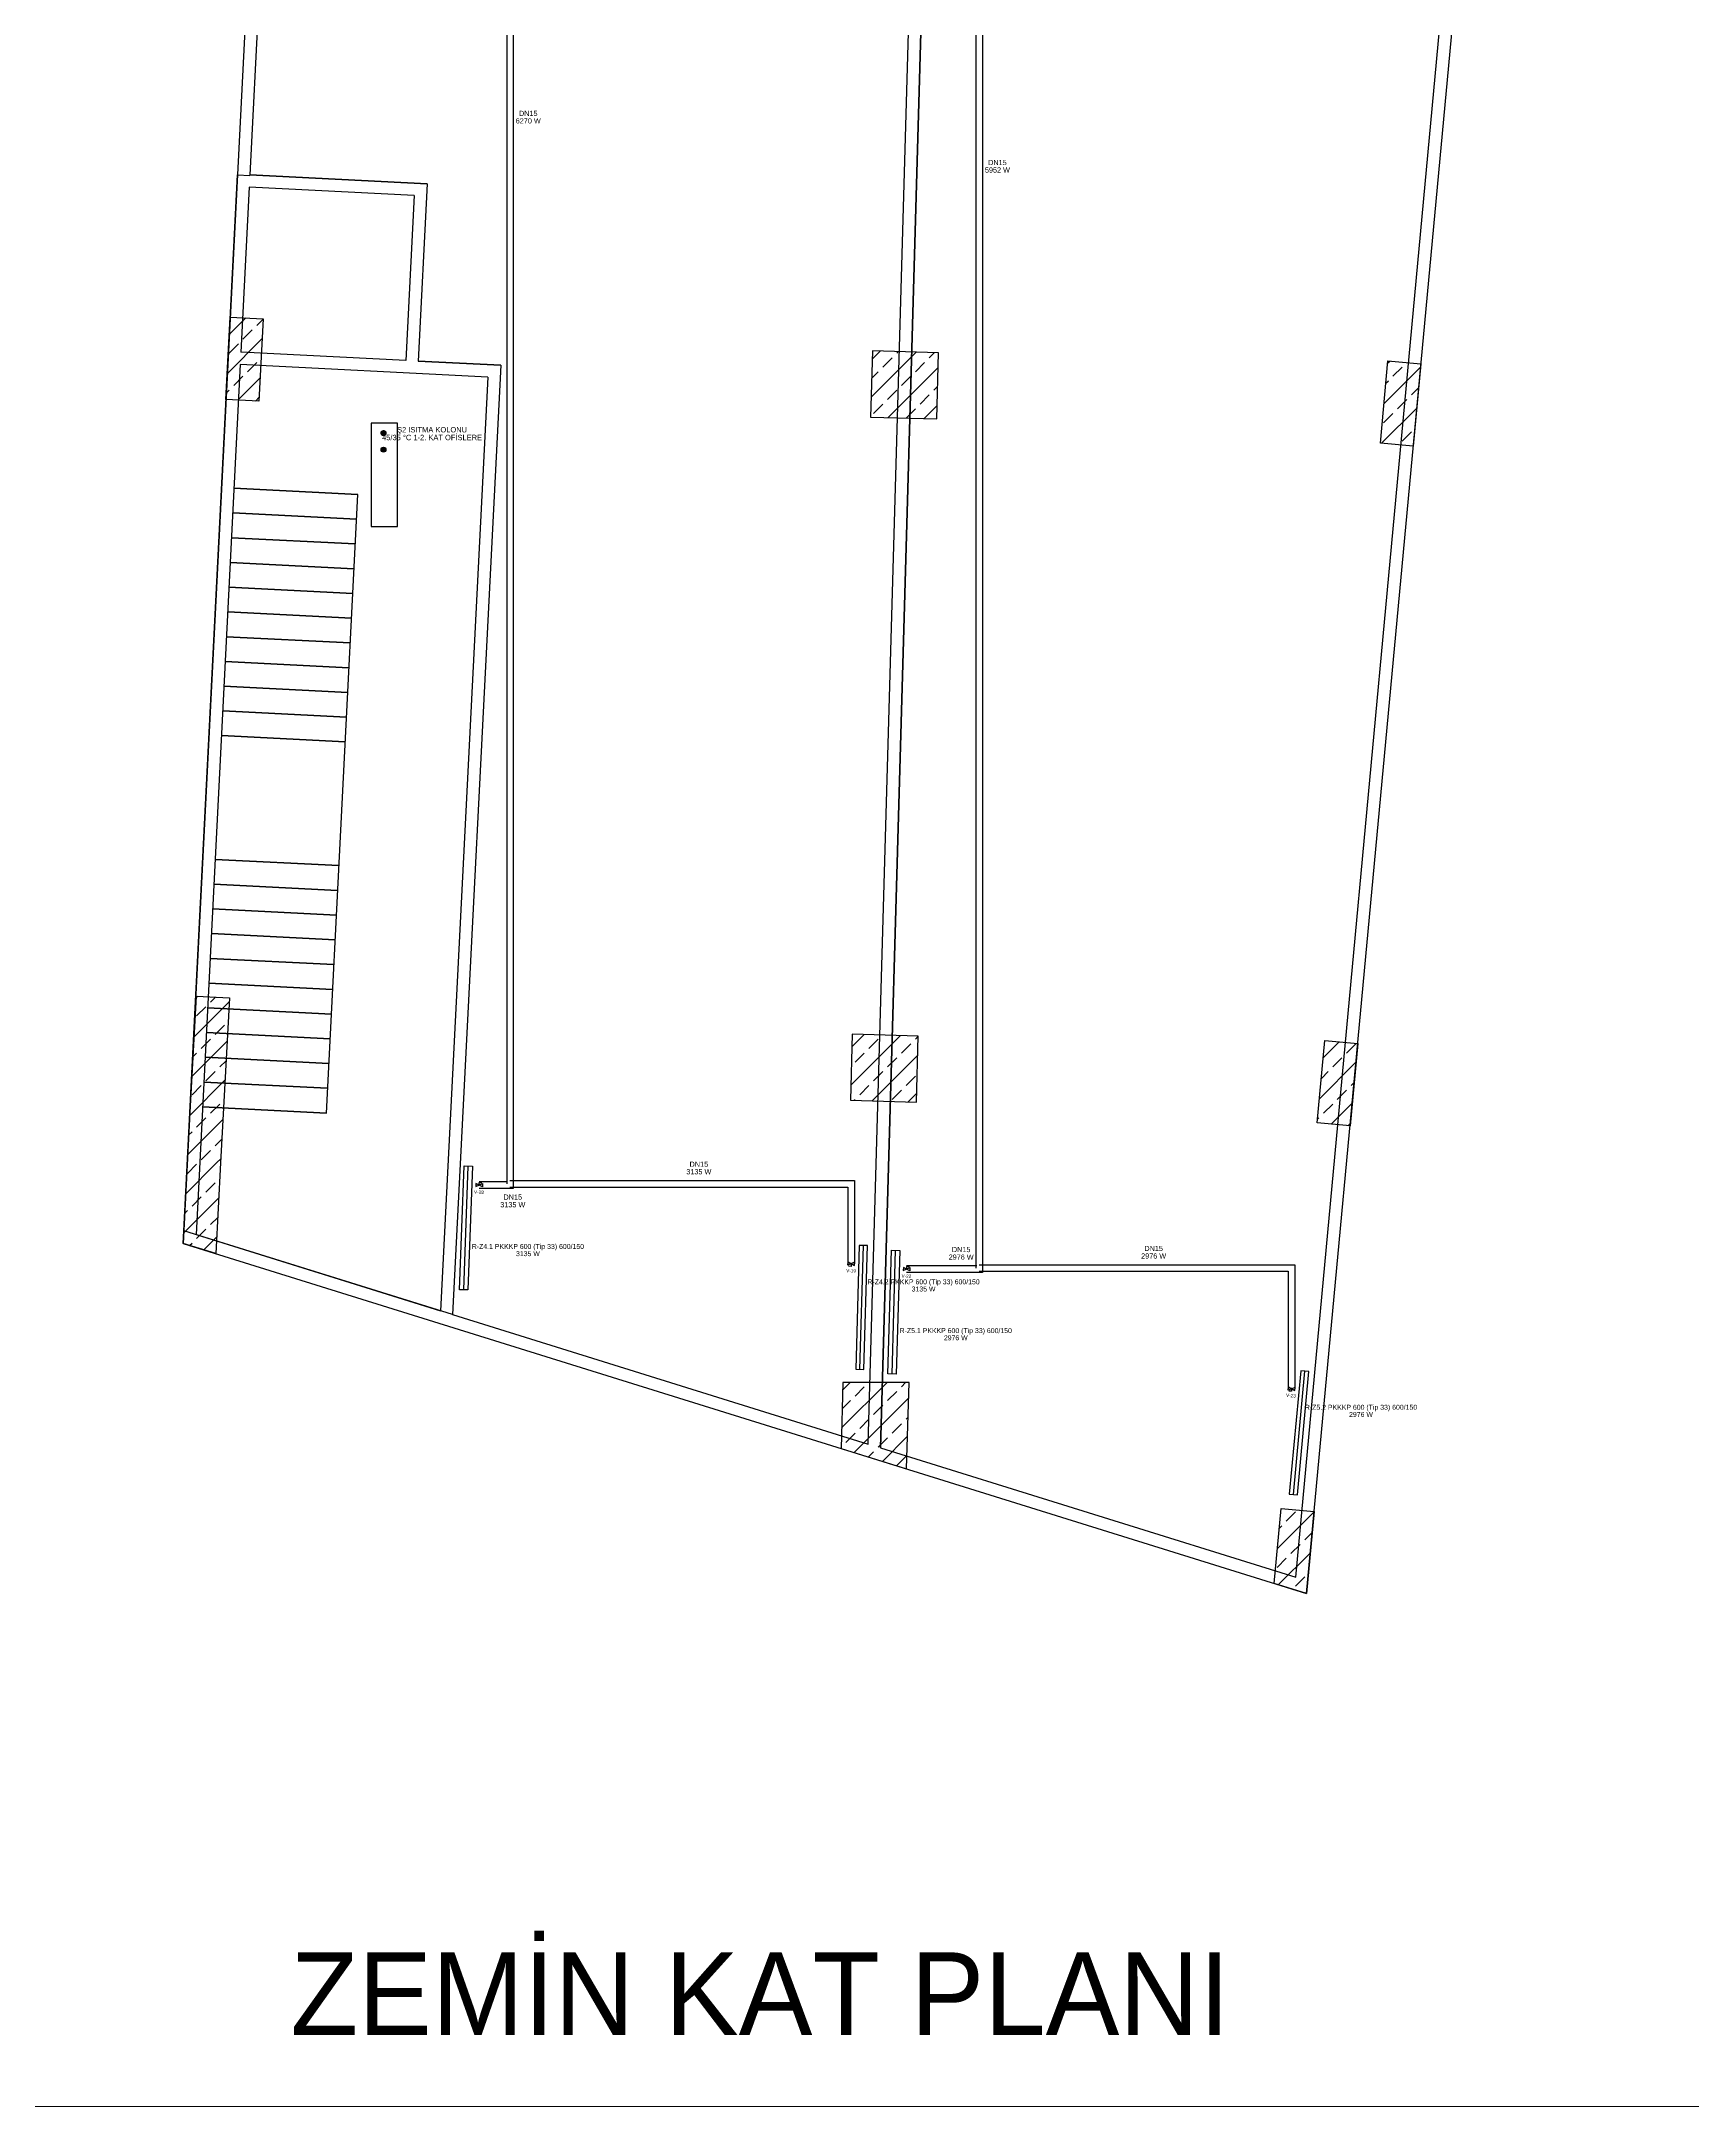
# Model space of a CAD drawing. Header units: centimetres. Extents: x 247996 to 315152, y -468471 to -440326.
# Drawn here: x 282838 to 284837, y -447827 to -445326 of the extents above; entities that cross this region are included whole.
import ezdxf
from ezdxf.enums import TextEntityAlignment as Align

# ---------------------------------------------------------------- set-up
doc = ezdxf.new("R2010")
doc.units = ezdxf.units.CM
doc.linetypes.add('ISITMA DONUS HATTI', pattern=[1.66, 1.57, -0.02, -0.07])
for name, color, linetype, lineweight in [('SCOTT-ANTED', 144, 'CONTINUOUS', 0), ('SCOTT-MTY-ISITMA-CAP', 41, 'CONTINUOUS', 30), ('SCOTT-MTY-ISITMA-DONUS-BORU', 30, 'ISITMA DONUS HATTI', 30), ('SCOTT-MTY-ISITMA-GIDIS-BORU', 10, 'CONTINUOUS', 30)]:
    doc.layers.add(name, color=color, linetype=linetype, lineweight=lineweight)
for name, color, linetype in [('SCOTT-MKDU0', 50, 'CONTINUOUS'), ('SCOTT-MTY-RADYATÖR', 2, 'CONTINUOUS'), ('SCOTT-MTY-TES-SAFT', 8, 'Continuous'), ('SCOTT-MTY-VANA', 1, 'Continuous')]:
    doc.layers.add(name, color=color, linetype=linetype)
doc.styles.add('ROTAS', font='arial.ttf')

# ---------------------------------------------------------------- blocks, each defined once
blk = doc.blocks.new('T-KOLON-T')
blk.add_hatch(color=7).paths.add_polyline_path([(3, 0), (2.8, 1.1), (2.1, 2.1), (1.1, 2.8), (0, 3), (-1.1, 2.8), (-2.1, 2.1), (-2.8, 1.1), (-3, 0), (-2.8, -1.1), (-2.1, -2.1), (-1.1, -2.8), (0, -3), (1.1, -2.8), (2.1, -2.1), (2.8, -1.1)])
blk.add_circle((0, 0), 3)
blk = doc.blocks.new('MTY-KURESEL VANA')
at = {"layer": 'SCOTT-MTY-VANA'}
for p, q in [((0, 0), (0, 8)), ((0, 8), (8, 8))]:
    blk.add_line(p, q, dxfattribs=at)
blk.add_lwpolyline([(-10, 5), (-10, -5), (10, 5), (10, -5), (-10, 5)], dxfattribs=at)
blk.add_attdef('CAP', (-1.1, -2.7), '', height=2.5, dxfattribs=at)
blk = doc.blocks.new('UHFGDUHGUFDGHD')
at = {"color": 3, "lineweight": 50}
for p, q in [((556704.4, 4532504.1), (556854.4, 4532504.1)), ((556704.4, 4532474.1), (556854.4, 4532474.1)), ((556704.4, 4532444.1), (556854.4, 4532444.1)), ((556704.4, 4532414.1), (556854.4, 4532414.1)), ((556704.4, 4532384.1), (556854.4, 4532384.1)), ((556704.4, 4532354.1), (556854.4, 4532354.1)), ((556704.4, 4532354.1), (556854.4, 4532354.1)), ((556704.4, 4532324.1), (556854.4, 4532324.1)), ((556704.4, 4532294.1), (556854.4, 4532294.1)), ((556704.4, 4532264.1), (556854.4, 4532264.1)), ((556704.4, 4532234.1), (556854.4, 4532234.1)), ((556704.4, 4532204.1), (556854.4, 4532204.1)), ((556704.4, 4532054.1), (556854.4, 4532054.1)), ((556704.4, 4532024.1), (556854.4, 4532024.1)), ((556704.4, 4531994.1), (556854.4, 4531994.1)), ((556704.4, 4531964.1), (556854.4, 4531964.1)), ((556704.4, 4531934.1), (556854.4, 4531934.1)), ((556704.4, 4531904.1), (556854.4, 4531904.1)), ((556704.4, 4531904.1), (556854.4, 4531904.1)), ((556704.4, 4531874.1), (556854.4, 4531874.1)), ((556704.4, 4531844.1), (556854.4, 4531844.1)), ((556704.4, 4531814.1), (556854.4, 4531814.1)), ((556704.4, 4531784.1), (556854.4, 4531784.1)), ((556704.4, 4531754.1), (556854.4, 4531754.1))]:
    blk.add_line(p, q, dxfattribs=at)

msp = doc.modelspace()

# ---------------------------------------------------------------- linework, layer by layer
at = {"layer": 'SCOTT-ANTED'}
msp.add_line((315151.7, -447826.5), (278382, -447826.5), dxfattribs=at)
at = {"layer": 'SCOTT-MKDU0', "color": 8, "ltscale": 0.03}
for p, q in [((283223.8, -442852.1), (283090.2, -445487.2)), ((283196.6, -443092.8), (283009.6, -446781.3)), ((284356.2, -447185.5), (284730.3, -443159.5)), ((284369.4, -447205.3), (284745.3, -443160.1)), ((283171.5, -443884.8), (283090.2, -445487.2)), ((283838.5, -447024.1), (283928.4, -443884.8)), ((283838.5, -447024.1), (283928.4, -443884.8)), ((283853.4, -447028.7), (283943.4, -443884.8)), ((283943.4, -443884.8), (283853.4, -447028.7)), ((284356.2, -447185.5), (284662.9, -443884.8)), ((283010.4, -446765.9), (283075.2, -445487.3)), ((283075.2, -445487.3), (283090.2, -445488)), ((283089.5, -445502.2), (283079.4, -445702)), ((283289.2, -445512.3), (283089.5, -445502.2)), ((283305, -445498.1), (283090.2, -445487.2)), ((283090.2, -445487.2), (283305, -445498.1)), ((283090.2, -445487.2), (283305, -445498.1)), ((283305, -445498.1), (283294.1, -445712.9)), ((283305, -445498.1), (283294.1, -445712.9)), ((283305, -445498.1), (283294.1, -445712.9)), ((283289.2, -445512.3), (283279.1, -445712.1)), ((283061.3, -445759.4), (283066.3, -445659.5)), ((283065.3, -445680.5), (283085.4, -445660.5)), ((283066.3, -445659.5), (283106.3, -445661.5)), ((283081.9, -445686.3), (283093.2, -445675.1)), ((283098.8, -445669.5), (283106.3, -445662)), ((283106.3, -445661.5), (283101.2, -445761.4)), ((283063, -445727.7), (283105.1, -445685.6)), ((283065.1, -445703.2), (283076.3, -445691.9)), ((283279.1, -445712.1), (283079.4, -445702)), ((283843.9, -445700.5), (283841.6, -445780.5)), ((283842.3, -445756.6), (283896.9, -445702)), ((283843.6, -445710.4), (283853.3, -445700.8)), ((283923.9, -445702.8), (283843.9, -445700.5)), ((283873.3, -445703.2), (283875.1, -445701.4)), ((283912.6, -445708.8), (283918.7, -445702.6)), ((283921.6, -445782.7), (283923.9, -445702.8)), ((283078.6, -445716.9), (283025.2, -446770.5)), ((283378.2, -445732.1), (283078.6, -445716.9)), ((283087.5, -445725.6), (283098.8, -445714.4)), ((283393.9, -445717.9), (283294.1, -445712.9)), ((283294.1, -445712.9), (283393.9, -445717.9)), ((283294.1, -445712.9), (283393.9, -445717.9)), ((283393.9, -445717.9), (283335.7, -446867.3)), ((283393.9, -445717.9), (283335.7, -446867.3)), ((283393.9, -445717.9), (283335.7, -446867.3)), ((283843, -445733.5), (283850.9, -445725.6)), ((283856.5, -445720), (283867.7, -445708.8)), ((283862.8, -445781.1), (283923.4, -445720.5)), ((283895.8, -445725.6), (283907, -445714.4)), ((284458.6, -445812.1), (284467.8, -445712.5)), ((284463, -445764.5), (284507.4, -445720.1)), ((284467.7, -445714.9), (284469.9, -445712.7)), ((284467.8, -445712.5), (284507.6, -445716.2)), ((284473.9, -445731.2), (284485.1, -445720)), ((284507.6, -445716.2), (284498.4, -445815.8)), ((283061.8, -445751.3), (283065.1, -445748.1)), ((283070.7, -445742.5), (283081.9, -445731.2)), ((283075.5, -445760.1), (283102.7, -445732.9)), ((283378.2, -445732.1), (283320.9, -446862.7)), ((283862.1, -445759.3), (283873.3, -445748.1)), ((283878.9, -445742.5), (283890.2, -445731.2)), ((283901.4, -445764.9), (283912.6, -445753.7)), ((283918.2, -445748.1), (283922.7, -445743.6)), ((284465.4, -445739.7), (284468.3, -445736.8)), ((284496.3, -445753.7), (284505.1, -445744.9)), ((283101.2, -445761.4), (283061.3, -445759.4)), ((283096.9, -445761.2), (283101.5, -445756.6)), ((283845.3, -445776.1), (283856.5, -445764.9)), ((283884.6, -445781.7), (283895.8, -445770.5)), ((283906.4, -445782.3), (283922, -445766.7)), ((284460.2, -445812.2), (284502.7, -445769.7)), ((284462.6, -445787.4), (284473.9, -445776.1)), ((284479.5, -445770.5), (284490.7, -445759.3)), ((283841.6, -445780.5), (283921.6, -445782.7)), ((284485.1, -445809.8), (284496.3, -445798.6)), ((284498.4, -445815.8), (284458.6, -445812.1)), ((283182.8, -446623.4), (283220.8, -445874.3)), ((283014.7, -446681.5), (283025.6, -446481.7)), ((283022.9, -446531.1), (283065.3, -446488.7)), ((283025.5, -446483.6), (283027.3, -446481.8)), ((283025.6, -446481.7), (283065.6, -446483.7)), ((283025.8, -446505.8), (283037, -446494.6)), ((283042.6, -446488.9), (283048.7, -446482.9)), ((283065.6, -446483.7), (283054.6, -446683.5)), ((283048.3, -446528.2), (283059.5, -446517)), ((283819.3, -446527.8), (283817.1, -446607.8)), ((283817.6, -446589.6), (283877.7, -446529.5)), ((283818.9, -446543.3), (283834, -446528.2)), ((283899.3, -446530.1), (283819.3, -446527.8)), ((283020.3, -446578.6), (283062.7, -446536.2)), ((283021.6, -446554.9), (283025.8, -446550.7)), ((283031.4, -446545.1), (283042.6, -446533.8)), ((283822.8, -446561.9), (283834, -446550.7)), ((283839.6, -446545.1), (283850.9, -446533.8)), ((283843.5, -446608.5), (283898.6, -446553.4)), ((283878.9, -446550.7), (283890.2, -446539.5)), ((283895.8, -446533.8), (283899.3, -446530.3)), ((283897, -446610.1), (283899.3, -446530.1)), ((284382.1, -446635.1), (284391.3, -446535.5)), ((284389.4, -446556.6), (284408.9, -446537.1)), ((284391.3, -446535.5), (284431.2, -446539.2)), ((284417.7, -446550.7), (284429, -446539.5)), ((284431.2, -446539.2), (284421.9, -446638.8)), ((283037, -446584.4), (283048.3, -446573.1)), ((283053.9, -446567.5), (283061.4, -446560)), ((283845.3, -446584.4), (283856.5, -446573.1)), ((283862.1, -446567.5), (283873.3, -446556.3)), ((283884.5, -446590), (283895.8, -446578.7)), ((284384.9, -446606), (284429.1, -446561.8)), ((284387.2, -446581.3), (284395.3, -446573.1)), ((284400.9, -446567.5), (284412.1, -446556.3)), ((283017.7, -446626.1), (283060.1, -446583.7)), ((283020.2, -446601.2), (283031.4, -446590)), ((283828.4, -446601.2), (283839.6, -446590)), ((283867.7, -446606.8), (283878.9, -446595.6)), ((283887.2, -446609.8), (283897.3, -446599.6)), ((284406.5, -446606.8), (284417.7, -446595.6)), ((284423.4, -446590), (284426.9, -446586.5)), ((283025.8, -446640.5), (283037, -446629.3)), ((283042.6, -446623.6), (283053.9, -446612.4)), ((283817.1, -446607.8), (283897, -446610.1)), ((283821.7, -446607.9), (283822.8, -446606.8)), ((284382.7, -446630.7), (284384.1, -446629.3)), ((284389.7, -446623.6), (284400.9, -446612.4)), ((284399.1, -446636.6), (284424.6, -446611.2)), ((283015.1, -446673.6), (283057.5, -446631.2)), ((283016.4, -446649.9), (283020.2, -446646.1)), ((284421.9, -446638.8), (284382.1, -446635.1)), ((284419.7, -446638.5), (284422.4, -446635.9)), ((283031.4, -446679.8), (283042.6, -446668.5)), ((283048.3, -446662.9), (283056.2, -446655)), ((283050.4, -446683.3), (283054.9, -446678.7)), ((283009.6, -446781.3), (283014.7, -446681.5)), ((283012.7, -446721), (283050.4, -446683.3)), ((283014.6, -446696.6), (283025.8, -446685.4)), ((283029.5, -446682.2), (283029.5, -446682.2)), ((283029.5, -446682.2), (283029.5, -446682.2)), ((283054.6, -446683.5), (283049, -446793.6)), ((283010.3, -446768.3), (283052.5, -446726.1)), ((283020.2, -446735.9), (283031.4, -446724.7)), ((283037, -446719.1), (283048.3, -446707.8)), ((283011.5, -446744.6), (283014.6, -446741.5)), ((283042.6, -446758.3), (283051.3, -446749.7)), ((283335.7, -446867.3), (283010.4, -446765.9)), ((283025.2, -446770.5), (283320.9, -446862.7)), ((283025.8, -446775.2), (283037, -446764)), ((283034.4, -446789.1), (283050.1, -446773.4)), ((283009.6, -446781.3), (284369.4, -447205.3)), ((283049, -446793.6), (283009.6, -446781.3)), ((283017.3, -446783.7), (283020.2, -446780.8)), ((283335.7, -446867.3), (283838.5, -447024.1)), ((283335.7, -446867.3), (283838.5, -447024.1)), ((283808.1, -446949.7), (283805.8, -447029.6)), ((283806.5, -447004.7), (283861.6, -446949.7)), ((283807.9, -446958.5), (283816.7, -446949.7)), ((283888.1, -446949.7), (283808.1, -446949.7)), ((283878.9, -446954.8), (283884, -446949.7)), ((283885.1, -447054.3), (283888.1, -446949.7)), ((283807.2, -446981.6), (283817.2, -446971.6)), ((283821.6, -447034.5), (283887.6, -446968.6)), ((283822.8, -446966), (283834, -446954.8)), ((283845.3, -446988.5), (283856.5, -446977.2)), ((283862.1, -446971.6), (283873.3, -446960.4)), ((283828.4, -447005.3), (283839.6, -446994.1)), ((283867.7, -447010.9), (283878.9, -446999.7)), ((283884.5, -446994.1), (283886.9, -446991.7)), ((283805.8, -447029.6), (283885.1, -447054.3)), ((283805.9, -447027.8), (283806, -447027.8)), ((283811.6, -447022.1), (283822.8, -447010.9)), ((283850.9, -447027.8), (283862.1, -447016.5)), ((283853.4, -447028.7), (284356.2, -447185.5)), ((283853.4, -447028.7), (284356.2, -447185.5)), ((283855.9, -447045.2), (283886.3, -447014.8)), ((283838.8, -447039.9), (283845.3, -447033.4)), ((283873.3, -447050.2), (283884.5, -447039)), ((284330.2, -447193.1), (284338.7, -447102)), ((284338.7, -447102), (284378.5, -447105.7)), ((284334.2, -447150.6), (284378.5, -447106.3)), ((284336.5, -447125.9), (284339.2, -447123.2)), ((284344.8, -447117.6), (284356, -447106.3)), ((284378.5, -447105.7), (284369.3, -447205.3)), ((284350.4, -447156.8), (284361.6, -447145.6)), ((284367.2, -447140), (284376.2, -447131.1)), ((284333.6, -447173.7), (284344.8, -447162.5)), ((284335.1, -447194.6), (284373.9, -447155.8)), ((284369.3, -447205.3), (284330.2, -447193.1)), ((284356, -447196.1), (284367.2, -447184.9))]:
    msp.add_line(p, q, dxfattribs=at)
at = {"layer": 'SCOTT-MTY-ISITMA-DONUS-BORU'}
for points in [[(283401.1, -444164), (283401.1, -446709)], [(283969, -444181), (283969, -446811)], [(283401.9, -446706.6), (283367.8, -446706.6)], [(283405.1, -446713), (283814.2, -446713), (283814.2, -446805.8)], [(283970, -446808.3), (283885.2, -446808.3)], [(283973, -446815), (284347.2, -446815), (284347.2, -446957.1)]]:
    msp.add_lwpolyline(points, dxfattribs=at)
at = {"layer": 'SCOTT-MTY-ISITMA-GIDIS-BORU'}
for points in [[(283409.1, -444164), (283409.1, -446709)], [(283977, -444181), (283977, -446811)], [(283409.1, -446709), (283409.1, -446714.6), (283367.8, -446714.6)], [(283405.1, -446705), (283822.2, -446705), (283822.2, -446805.8)], [(283977, -446811), (283977, -446816.3), (283885.2, -446816.3)], [(283973, -446807), (284355.2, -446807), (284355.2, -446957.1)]]:
    msp.add_lwpolyline(points, dxfattribs=at)
at = {"layer": 'SCOTT-MTY-RADYATÖR'}
for points in [[(283344.1, -446837.3), (283349.7, -446687.4), (283359.6, -446687.8), (283354.1, -446837.6)], [(283833.6, -446933.8), (283837.9, -446783.9), (283827.9, -446783.6), (283823.6, -446933.5)], [(283862.6, -446939.2), (283866.9, -446789.3), (283876.9, -446789.6), (283872.6, -446939.5)], [(284358.3, -447085.8), (284372.2, -446936.4), (284362.2, -446935.5), (284348.3, -447084.9)]]:
    msp.add_lwpolyline(points, close=True, dxfattribs=at)
for points in [[(283349.1, -446837.5), (283354.6, -446687.6)], [(283828.6, -446933.7), (283832.9, -446783.8)], [(283867.6, -446939.4), (283871.9, -446789.4)], [(284353.3, -447085.3), (284367.2, -446936)]]:
    msp.add_lwpolyline(points, dxfattribs=at)
at = {"layer": 'SCOTT-MTY-TES-SAFT'}
msp.add_lwpolyline([(283237, -445913), (283269, -445913), (283269, -445788), (283237, -445788)], close=True, dxfattribs=at)

# ---------------------------------------------------------------- block references
at = {"layer": 'SCOTT-MKDU0', "color": 8, "ltscale": 0.03, "rotation": 357.0978192426773}
msp.add_blockref('UHFGDUHGUFDGHD', (-502404.4, -4944371.1), dxfattribs=at)
at = {"layer": 'SCOTT-MTY-ISITMA-DONUS-BORU'}
msp.add_blockref('T-KOLON-T', (283252, -445800), dxfattribs=at)
at = {"layer": 'SCOTT-MTY-ISITMA-GIDIS-BORU'}
msp.add_blockref('T-KOLON-T', (283252, -445820), dxfattribs=at)
at = {"layer": 'SCOTT-MTY-VANA', "xscale": 0.4, "yscale": 0.4}
for p, rotation in [((283367.8, -446710.6), -2.1192292939960646), ((283818.2, -446805.8), 178.3576910355736), ((283885.2, -446812.3), -1.6396985768635934), ((284351.2, -446957.1), 174.6866549037644)]:
    msp.add_blockref('MTY-KURESEL VANA', p, dxfattribs=dict(at, rotation=rotation)).add_auto_attribs({'CAP': 'DN15'})

# ---------------------------------------------------------------- texts
at = {"layer": 'SCOTT-MKDU0', "color": 8, "ltscale": 0.03, "insert": (283139.6, -447639.7), "char_height": 100, "attachment_point": 1}
msp.add_mtext_dynamic_manual_height_columns('ZEMİN KAT PLANI', width=6918.504, gutter_width=6, heights=[0], dxfattribs=at)
at = {"layer": 'SCOTT-MTY-ISITMA-CAP', "style": 'ROTAS', "width": 0.8}
for s, p in [('6270 W', (283427.2, -445421.9)), ('DN15', (283427.2, -445412.8)), ('5952 W', (283995.1, -445481.4)), ('DN15', (283995.1, -445472.3)), ('3135 W', (283633.7, -446694.4)), ('DN15', (283633.7, -446685.3)), ('DN15', (283408.5, -446725.1)), ('3135 W', (283408.5, -446734.3)), ('2976 W', (283951.2, -446797.8)), ('DN15', (283951.2, -446788.6)), ('2976 W', (284184.2, -446796.4)), ('DN15', (284184.2, -446787.3))]:
    msp.add_text(s, height=6.3, dxfattribs=at).set_placement(p, align=Align.MIDDLE_CENTER)
at = {"layer": 'SCOTT-MTY-RADYATÖR', "style": 'ROTAS', "width": 0.8}
for s, p in [('R-Z4.1 PKKKP 600 (Tip 33) 600/150', (283426.8, -446784.9)), ('3135 W', (283426.8, -446793.6)), ('R-Z4.2 PKKKP 600 (Tip 33) 600/150', (283905.7, -446827.7)), ('3135 W', (283905.7, -446836.4)), ('R-Z5.1 PKKKP 600 (Tip 33) 600/150', (283944.7, -446886.8)), ('2976 W', (283944.7, -446895.5)), ('R-Z5.2 PKKKP 600 (Tip 33) 600/150', (284435.2, -446979.6)), ('2976 W', (284435.2, -446988.3))]:
    msp.add_text(s, height=6, dxfattribs=at).set_placement(p, align=Align.MIDDLE_CENTER)
at = {"layer": 'SCOTT-MTY-TES-SAFT', "style": 'ROTAS', "width": 0.8}
for s, p in [('45/35 °C 1-2. KAT OFİSLERE', (283310.8, -445805.3)), ('Ş2 ISITMA KOLONU', (283310.8, -445795.9))]:
    msp.add_text(s, height=6.5, dxfattribs=at).set_placement(p, align=Align.MIDDLE_CENTER)
at = {"layer": 'SCOTT-MTY-VANA', "style": 'ROTAS', "width": 0.8}
for s, rotation, p in [('V-18', -2.1192, (283367.5, -446719)), ('V-19', -1.6423, (283818, -446814.2)), ('V-22', -1.6397, (283885, -446820.7)), ('V-23', -5.3133, (284350.4, -446965.4))]:
    msp.add_text(s, height=4, rotation=rotation, dxfattribs=at).set_placement(p, align=Align.MIDDLE_CENTER)

doc.saveas('drawing.dxf')
